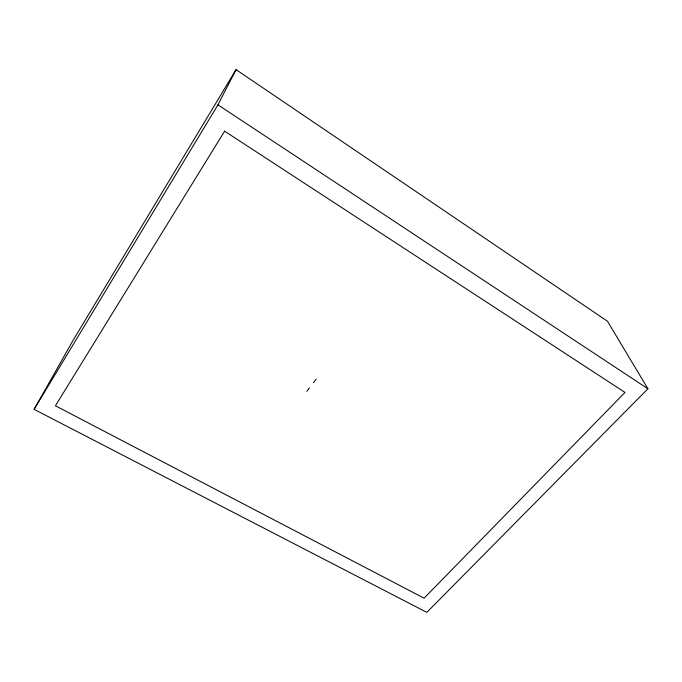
<?xml version="1.0" encoding="UTF-8"?>
<svg xmlns="http://www.w3.org/2000/svg" width="682" height="682" viewBox="0 0 682 682"><rect width="100%" height="100%" fill="white"/><g stroke="black" fill="none" stroke-linecap="round" stroke-linejoin="round"><path stroke-width="1.02" d="M34.1 409.345L217.942 104.832L236.049 69.632L607.509 321.282L647.9 388.774L426.83 612.368L34.1 409.345L73.315 339.934L236.049 69.632M306.874 391.28L309.526 387.853M313.515 382.687L316.201 379.226M217.942 104.832L647.9 388.774M224.617 131.166L55.413 405.781L424.093 598.191L624.993 392.423L224.617 131.166"/></g></svg>
